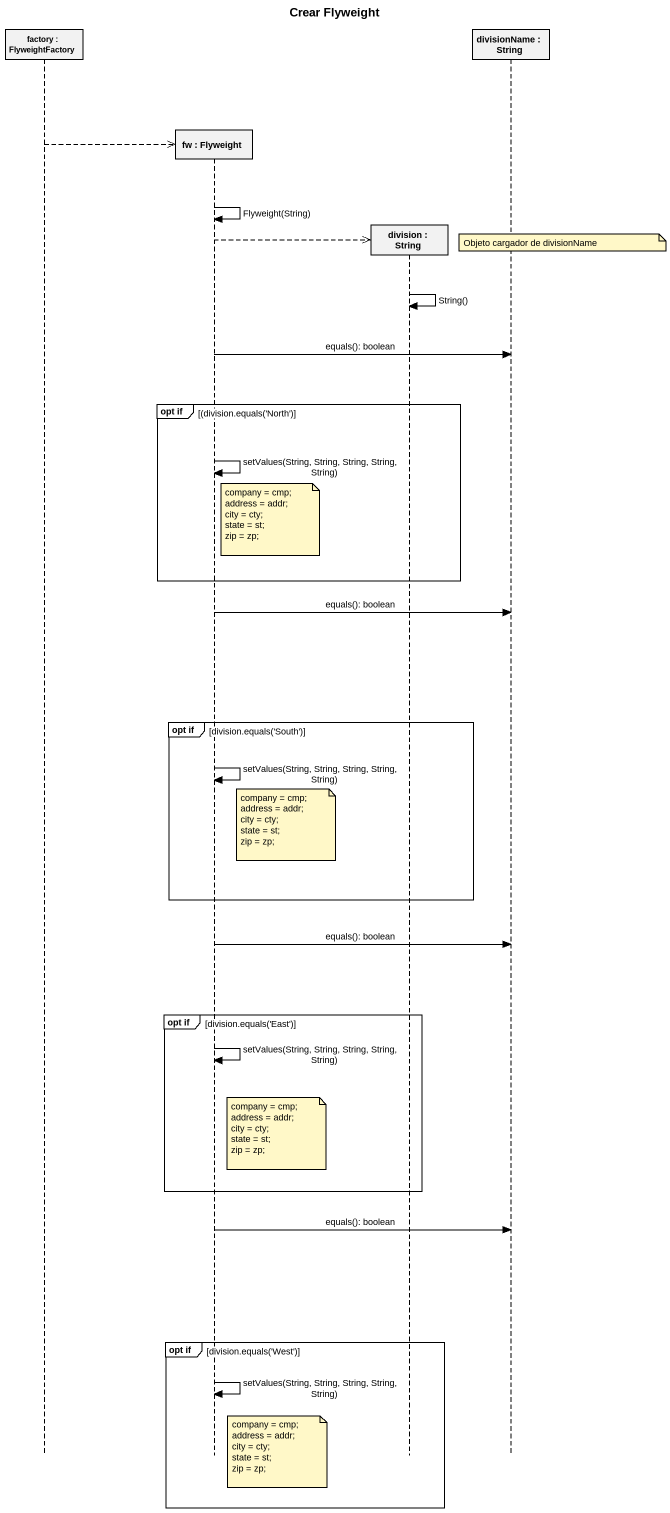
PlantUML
@startuml
title Crear Flyweight
hide footbox
participant "factory : FlyweightFactory" as factory
participant "fw : Flyweight" as fw
participant "division : String" as division
participant "divisionName : String" as divisionName

factory -->> fw **
fw -> fw : Flyweight(String)
fw -->> division **
note over divisionName : Objeto cargador de divisionName
division -> division : String()
fw -> divisionName : equals(): boolean
group opt if [(division.equals('North')]
  fw -> fw : setValues(String, String, String, String, String)
  note right of fw
    company = cmp;
    address = addr;
    city = cty;
    state = st;
    zip = zp;
  end note
end
fw -> divisionName : equals(): boolean
group opt if [division.equals('South')]
  fw -> fw : setValues(String, String, String, String, String)
  note right of fw
    company = cmp;
    address = addr;
    city = cty;
    state = st;
    zip = zp;
  end note
end
fw -> divisionName : equals(): boolean
group opt if [division.equals('East')]
  fw -> fw : setValues(String, String, String, String, String)
  note right of fw
    company = cmp;
    address = addr;
    city = cty;
    state = st;
    zip = zp;
  end note
end
fw -> divisionName : equals(): boolean
group opt if [division.equals('West')]
  fw -> fw : setValues(String, String, String, String, String)
  note right of fw
    company = cmp;
    address = addr;
    city = cty;
    state = st;
    zip = zp;
  end note
end
@enduml
